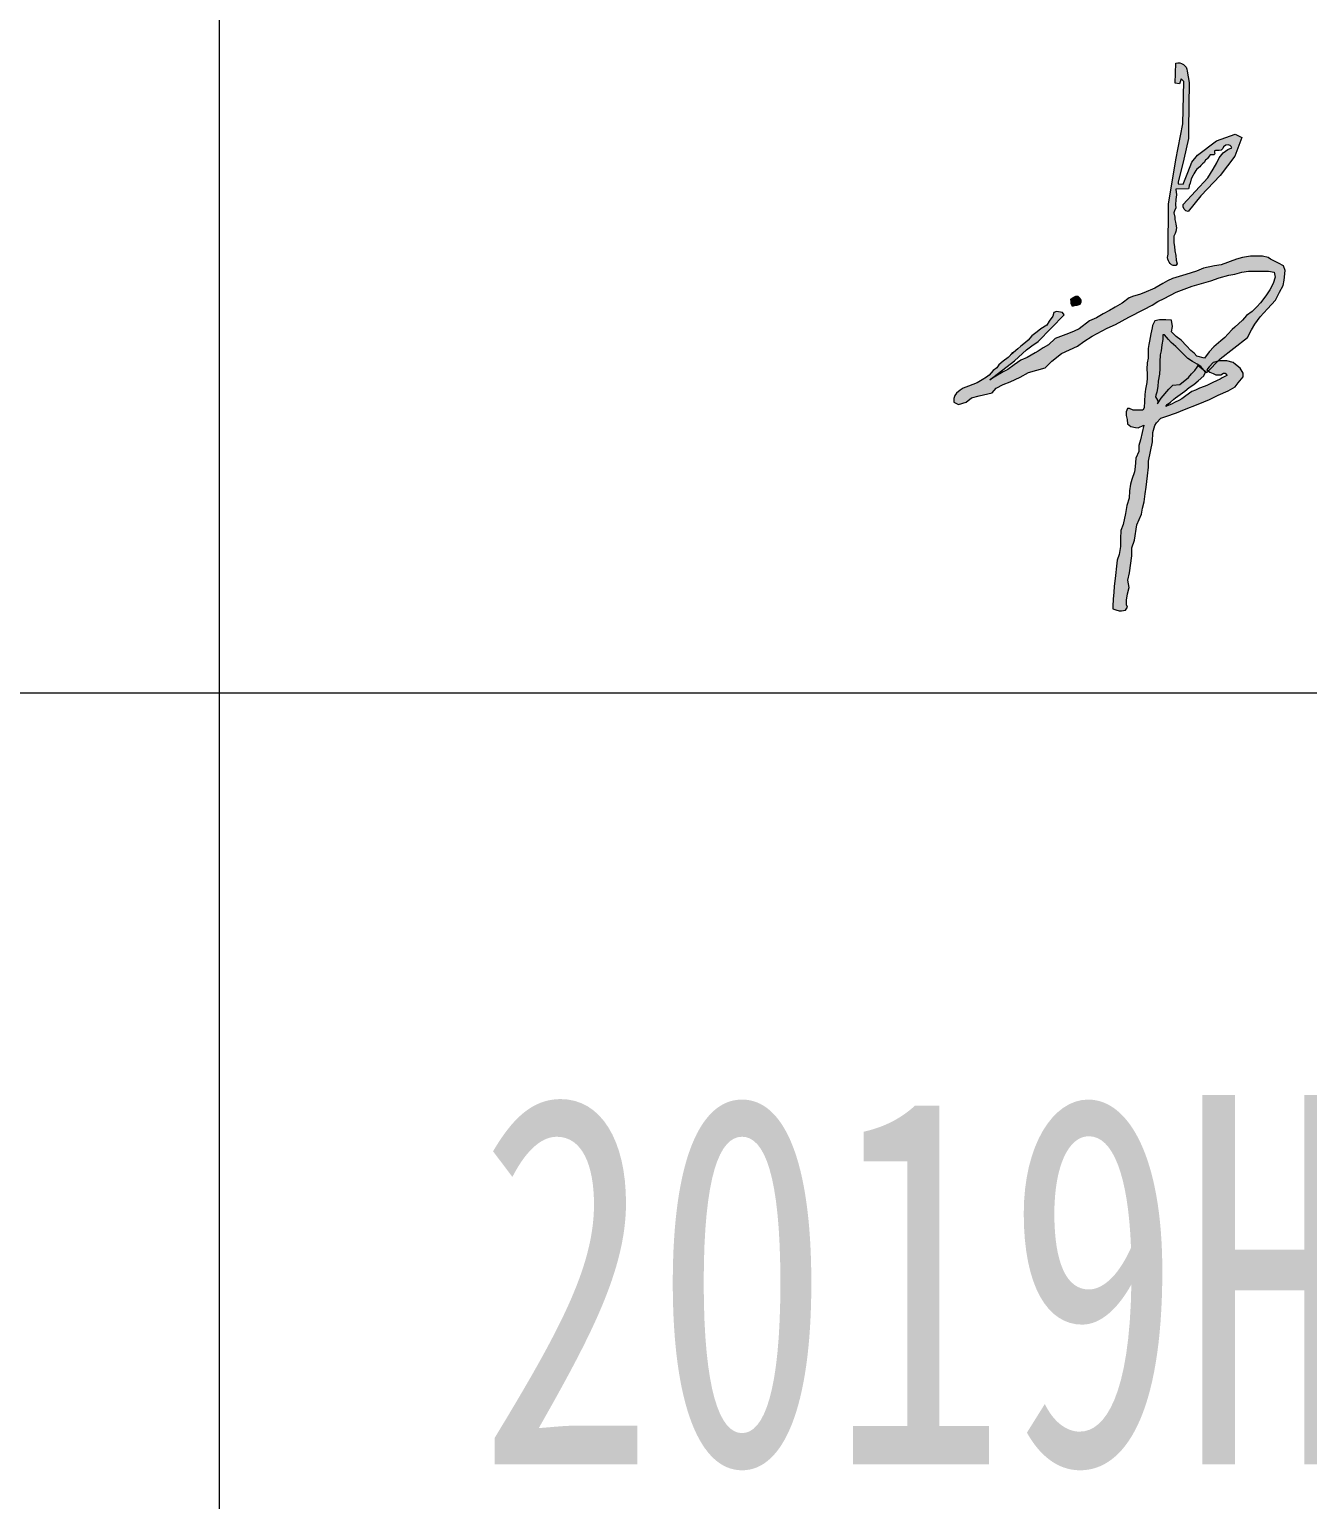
# Model space of a CAD drawing. Header units: inches. Extents: x -3272461 to -2504170, y 403793 to 1071042.
# Drawn here: x -2654898 to -2653237, y 500082 to 501993 of the extents above; entities that cross this region are included whole.
import ezdxf

# ---------------------------------------------------------------- set-up
doc = ezdxf.new("R2010")
doc.units = ezdxf.units.IN
doc.header["$LTSCALE"] = 1000
doc.header["$MEASUREMENT"] = 0
doc.linetypes.add('LENGSHUI', pattern=[22, 20, -1, 0, -1])
for name, color, linetype, lineweight in [('00签名', 7, 'LENGSHUI', 18), ('PUB_TITLE', 153, 'Continuous', 18), ('图签文字', 4, 'Continuous', 18)]:
    doc.layers.add(name, color=color, linetype=linetype, lineweight=lineweight)
doc.styles.add('建筑图签-黑', font='', dxfattribs={"width": 0.7})
doc.styles.get('建筑图签-黑').set_extended_font_data('黑体')

msp = doc.modelspace()

# ---------------------------------------------------------------- hatches: boundary and pattern name
at = {"layer": '00签名', "linetype": 'Continuous'}
h = msp.add_hatch(color=256, dxfattribs=at)
edge = h.paths.add_edge_path(flags=0)
edge.add_arc((-2653405.954648925, 501697.3163403799), 12.60396578822775, 162.8312041804637, 244.10055382675222, ccw=False)
edge.add_line((-2653417.996972767, 501701.0368766395), (-2653417.996972768, 501726.4921574834))
edge.add_line((-2653417.996972768, 501726.4921574834), (-2653417.603291277, 501743.3314596199))
edge.add_line((-2653417.603291277, 501743.3314596199), (-2653417.603291277, 501766.0463125774))
edge.add_line((-2653417.603291277, 501766.0463125774), (-2653407.808401503, 501823.6136561108))
edge.add_line((-2653407.808401503, 501823.6136561108), (-2653398.609927399, 501870.1081207574))
edge.add_line((-2653398.609927399, 501870.1081207574), (-2653397.718839952, 501925.4714953055))
edge.add_line((-2653397.718839952, 501925.4714953055), (-2653400.880078748, 501928.6310954523))
edge.add_line((-2653400.880078748, 501928.6310954523), (-2653403.251597184, 501922.3129150433))
edge.add_line((-2653403.251597184, 501922.3129150433), (-2653408.781997044, 501923.1023051377))
edge.add_line((-2653408.781997044, 501923.1023051377), (-2653407.992276689, 501949.1664566367))
edge.add_arc((-2653404.626489337, 501937.9743336466), 11.68726407364589, 4.534228502117912, 106.73751599398051, ccw=False)
edge.add_line((-2653392.975803076, 501938.8982661025), (-2653390.606642012, 501923.8927151166))
edge.add_line((-2653390.606642012, 501923.8927151166), (-2653391.396362367, 501863.8674515206))
edge.add_line((-2653391.396362367, 501863.8674515206), (-2653391.396362367, 501851.2300708189))
edge.add_line((-2653391.396362367, 501851.2300708189), (-2653397.718839952, 501824.3775491097))
edge.add_line((-2653397.718839952, 501824.3775491097), (-2653404.831037894, 501794.3644073698))
edge.add_line((-2653404.831037894, 501794.3644073698), (-2653404.977195095, 501792.4755824917))
edge.add_line((-2653404.977195095, 501792.4755824917), (-2653398.249249147, 501791.9075071911))
edge.add_line((-2653398.249249147, 501791.9075071911), (-2653392.379387406, 501806.9946488847))
edge.add_line((-2653392.379387406, 501806.9946488847), (-2653387.292173896, 501820.4469167773))
edge.add_line((-2653387.292173896, 501820.4469167773), (-2653379.927736914, 501829.7431580086))
edge.add_line((-2653379.927736914, 501829.7431580086), (-2653355.121088276, 501848.3356404716))
edge.add_line((-2653355.121088276, 501848.3356404716), (-2653330.703406378, 501856.8577898656))
edge.add_line((-2653330.703406378, 501856.8577898656), (-2653322.174426546, 501852.5967151686))
edge.add_line((-2653322.174426546, 501852.5967151686), (-2653331.090015748, 501828.1939544504))
edge.add_line((-2653331.090015748, 501828.1939544504), (-2653350.469988992, 501803.016082012))
edge.add_line((-2653350.469988992, 501803.016082012), (-2653375.276637631, 501776.6765618757))
edge.add_line((-2653375.276637631, 501776.6765618757), (-2653391.943273178, 501756.1473199943))
edge.add_arc((-2653390.247968687, 501764.3319956971), 8.358407364899445, 172.357724522404, 258.2977202082618, ccw=False)
edge.add_line((-2653398.532134049, 501765.443561226), (-2653366.361048431, 501800.3052307563))
edge.add_line((-2653366.361048431, 501800.3052307563), (-2653359.385578191, 501811.5382314062))
edge.add_line((-2653359.385578191, 501811.5382314062), (-2653354.734478908, 501819.6728249402))
edge.add_line((-2653354.734478908, 501819.6728249402), (-2653351.63217447, 501826.2571950321))
edge.add_line((-2653351.63217447, 501826.2571950321), (-2653346.594465818, 501832.455029148))
edge.add_line((-2653346.594465818, 501832.455029148), (-2653340.392214314, 501837.102639822))
edge.add_line((-2653340.392214314, 501837.102639822), (-2653335.243709076, 501839.1199700635))
edge.add_line((-2653335.243709076, 501839.1199700635), (-2653335.882557482, 501840.83847434))
edge.add_line((-2653335.882557482, 501840.83847434), (-2653337.212116527, 501842.1684028713))
edge.add_line((-2653337.212116527, 501842.1684028713), (-2653339.873591991, 501842.9282163347))
edge.add_line((-2653339.873591991, 501842.9282163347), (-2653342.726014767, 501842.5477996611))
edge.add_line((-2653342.726014767, 501842.5477996611), (-2653346.14656472, 501840.458057666))
edge.add_line((-2653346.14656472, 501840.458057666), (-2653346.907996585, 501838.3683156714))
edge.add_line((-2653346.907996585, 501838.3683156714), (-2653348.808040187, 501835.8991768867))
edge.add_line((-2653348.808040187, 501835.8991768867), (-2653351.660462958, 501835.7094784919))
edge.add_line((-2653351.660462958, 501835.7094784919), (-2653356.221982023, 501835.7094784919))
edge.add_line((-2653356.221982023, 501835.7094784919), (-2653357.55154107, 501835.139363424))
edge.add_line((-2653357.55154107, 501835.139363424), (-2653357.55154107, 501833.2393198233))
edge.add_line((-2653357.55154107, 501833.2393198233), (-2653357.362951133, 501831.5299945023))
edge.add_line((-2653357.362951133, 501831.5299945023), (-2653358.312972935, 501829.819649297))
edge.add_line((-2653358.312972935, 501829.819649297), (-2653360.783501088, 501829.819649297))
edge.add_line((-2653360.783501088, 501829.819649297), (-2653363.065439307, 501830.0103675756))
edge.add_line((-2653363.065439307, 501830.0103675756), (-2653364.776892971, 501828.4907406492))
edge.add_line((-2653364.776892971, 501828.4907406492), (-2653366.867883882, 501825.0710701228))
edge.add_line((-2653366.867883882, 501825.0710701228), (-2653367.817905682, 501824.3112566592))
edge.add_line((-2653367.817905682, 501824.3112566592), (-2653369.338412037, 501822.9813281283))
edge.add_line((-2653369.338412037, 501822.9813281283), (-2653371.238455638, 501819.9420742747))
edge.add_line((-2653371.238455638, 501819.9420742747), (-2653373.329446547, 501818.2317290698))
edge.add_line((-2653373.329446547, 501818.2317290698), (-2653375.231847521, 501816.1419870748))
edge.add_line((-2653375.231847521, 501816.1419870748), (-2653376.752353877, 501814.4326617534))
edge.add_line((-2653376.752353877, 501814.4326617534), (-2653380.552441077, 501811.5831062955))
edge.add_line((-2653380.552441077, 501811.5831062955), (-2653382.075304806, 501809.6830626949))
edge.add_line((-2653382.075304806, 501809.6830626949), (-2653384.54583296, 501805.1241819162))
edge.add_line((-2653384.54583296, 501805.1241819162), (-2653385.49585476, 501803.6045549895))
edge.add_line((-2653385.49585476, 501803.6045549895), (-2653387.777792979, 501798.8549559311))
edge.add_line((-2653387.777792979, 501798.8549559311), (-2653389.486889269, 501793.155845015))
edge.add_line((-2653389.486889269, 501793.155845015), (-2653390.439268444, 501790.3062895572))
edge.add_line((-2653390.439268444, 501790.3062895572), (-2653390.818805689, 501787.2670357044))
edge.add_line((-2653390.818805689, 501787.2670357044), (-2653391.57788018, 501785.9371071726))
edge.add_line((-2653391.57788018, 501785.9371071726), (-2653408.117217519, 501785.5577103824))
edge.add_line((-2653408.117217519, 501785.5577103824), (-2653407.157766225, 501778.1768110092))
edge.add_line((-2653407.157766225, 501778.1768110092), (-2653407.69524754, 501771.9891757321))
edge.add_line((-2653407.69524754, 501771.9891757321), (-2653408.235086231, 501764.993792451))
edge.add_line((-2653408.235086231, 501764.993792451), (-2653407.963988199, 501761.2273614179))
edge.add_line((-2653407.963988199, 501761.2273614179), (-2653409.849887553, 501757.1916810501))
edge.add_line((-2653409.849887553, 501757.1916810501), (-2653410.656109529, 501754.5012274715))
edge.add_line((-2653410.656109529, 501754.5012274715), (-2653409.310048864, 501749.1203203144))
edge.add_line((-2653409.310048864, 501749.1203203144), (-2653409.041308206, 501745.8923879507))
edge.add_line((-2653409.041308206, 501745.8923879507), (-2653408.50382689, 501742.6634357027))
edge.add_line((-2653408.50382689, 501742.6634357027), (-2653407.963988199, 501739.9729821241))
edge.add_line((-2653407.963988199, 501739.9729821241), (-2653407.157766225, 501735.1305736367))
edge.add_line((-2653407.157766225, 501735.1305736367), (-2653407.963988199, 501730.5574144831))
edge.add_line((-2653407.963988199, 501730.5574144831), (-2653408.772567548, 501727.8669609045))
edge.add_line((-2653408.772567548, 501727.8669609045), (-2653410.656109529, 501724.3687593216))
edge.add_line((-2653410.656109529, 501724.3687593216), (-2653410.656109529, 501719.7956001685))
edge.add_line((-2653410.656109529, 501719.7956001685), (-2653410.656109529, 501715.7599198004))
edge.add_line((-2653410.656109529, 501715.7599198004), (-2653409.849887553, 501710.9175113128))
edge.add_line((-2653409.849887553, 501710.9175113128), (-2653409.310048864, 501704.9981054863))
edge.add_line((-2653409.310048864, 501704.9981054863), (-2653407.69524754, 501699.0797195441))
edge.add_line((-2653407.69524754, 501699.0797195441), (-2653407.426506883, 501693.1603137176))
edge.add_line((-2653407.426506883, 501693.1603137176), (-2653406.080446219, 501688.31790523))
edge.add_line((-2653406.080446219, 501688.31790523), (-2653407.69524754, 501686.1659503205))
edge.add_line((-2653407.69524754, 501686.1659503205), (-2653411.459974127, 501685.9782916938))
for points in [[(-2653552.904783115, 501622.1937362513), (-2653555.302232671, 501625.1911748668), (-2653563.100426504, 501626.3895383829), (-2653566.697779521, 501625.1911748668), (-2653567.897682989, 501620.3956810359), (-2653572.697296846, 501613.8031518728), (-2653575.695876818, 501608.4079663418), (-2653583.491713278, 501603.6134923949), (-2653588.288969762, 501600.0173819633), (-2653594.88726013, 501594.6232163162), (-2653599.684516612, 501589.2280307853), (-2653603.284227006, 501586.2316120536), (-2653609.281386955, 501581.4371381067), (-2653613.479870395, 501577.8400077916), (-2653621.876837271, 501570.6477869284), (-2653619.703338264, 501573.2087152592), (-2653625.764147317, 501566.4785017775), (-2653632.499165388, 501561.7666384214), (-2653637.888122793, 501557.0547750655), (-2653640.582601497, 501553.0160350461), (-2653645.297349885, 501549.6504183635), (-2653650.686307291, 501543.593328218), (-2653654.052637639, 501540.9008348717), (-2653659.441595046, 501537.5352181891), (-2653666.176613117, 501533.4964781697), (-2653677.626379574, 501529.4577381504), (-2653684.361397646, 501526.7652448045), (-2653688.404294387, 501524.0727514577), (-2653693.119042775, 501520.0350313223), (-2653695.139312459, 501517.3425379759), (-2653696.485373124, 501513.3037979571), (-2653696.485373124, 501508.5919346011), (-2653690.424564071, 501505.226317918), (-2653680.320858279, 501508.5919346011), (-2653673.585840207, 501513.9769212934), (-2653663.482134415, 501516.6694146396), (-2653646.64341055, 501520.7081546591), (-2653641.256810516, 501526.7652448045), (-2653632.499165388, 501531.4771081596), (-2653623.069668613, 501534.8427248428), (-2653610.273841491, 501540.9008348717), (-2653599.495926677, 501546.9579250172), (-2653577.944811801, 501553.0160350461), (-2653569.187166671, 501561.7666384214), (-2653556.391339548, 501571.8624685859), (-2653535.512076315, 501581.2861952978), (-2653527.428640206, 501587.3443053268), (-2653516.653082768, 501594.0745188086), (-2653497.119880199, 501604.8444921935), (-2653486.34432276, 501609.5563555495), (-2653468.831389876, 501618.9790623772), (-2653449.29818731, 501629.0759124255), (-2653438.522629869, 501634.4598792346), (-2653431.11340278, 501639.1717425907), (-2653423.029966668, 501643.21048261), (-2653407.539660844, 501651.2879626481), (-2653386.660397611, 501659.3644228033), (-2653362.412446657, 501666.0956561686), (-2653351.636889218, 501670.1343961883), (-2653338.83870472, 501673.5000128709), (-2653331.429477629, 501674.8462595443), (-2653321.999980856, 501677.5387528907), (-2653313.244693102, 501678.8849995637), (-2653302.469135663, 501678.8849995637), (-2653287.650681481, 501678.8849995637), (-2653280.241454392, 501677.5387528907), (-2653278.895393726, 501670.8075195246), (-2653281.589872431, 501662.7300394863), (-2653285.630411798, 501654.6535793313), (-2653291.019369205, 501646.5760992927), (-2653297.754387274, 501637.8254959169), (-2653302.469135663, 501632.4415291085), (-2653308.529944714, 501626.3834190795), (-2653315.939171805, 501620.9984323872), (-2653321.32812921, 501614.9403223579), (-2653331.429477629, 501606.1907388669), (-2653334.798165353, 501602.8251221837), (-2653340.18712276, 501596.7670121549), (-2653344.227662127, 501592.7282721355), (-2653349.616619533, 501588.017428663), (-2653358.371907288, 501580.6130719612), (-2653364.43271634, 501573.8818385959), (-2653370.495882765, 501565.8053784407), (-2653380.587801689, 501568.4060822409), (-2653383.909341926, 501572.0572663998), (-2653388.22805145, 501575.7084505584), (-2653393.873962643, 501581.682930113), (-2653401.181822645, 501588.9852984307), (-2653407.49251336, 501593.9643713537), (-2653413.470814316, 501599.9388509074), (-2653412.141255268, 501606.9087370926), (-2653413.470814316, 501615.207531925), (-2653420.778674314, 501615.538994174), (-2653429.081346226, 501615.538994174), (-2653435.392036941, 501614.2111054101), (-2653438.381187417, 501608.2366258563), (-2653438.713577179, 501604.9169039467), (-2653440.37316861, 501597.2830733796), (-2653442.035117417, 501587.9888719158), (-2653443.029929327, 501583.3422811255), (-2653443.69470885, 501578.0317459539), (-2653443.69470885, 501572.0572663998), (-2653443.69470885, 501565.7503047132), (-2653445.024267896, 501559.4433430265), (-2653445.689047418, 501551.4770303266), (-2653445.356657656, 501545.8350329054), (-2653445.356657656, 501539.8605533518), (-2653445.689047418, 501533.8850539137), (-2653447.348638851, 501525.2558167162), (-2653448.345808133, 501518.2849106476), (-2653449.060092514, 501501.233472672), (-2653450.851696901, 501498.2533720816), (-2653455.026606599, 501498.2533720816), (-2653463.376425994, 501498.2533720816), (-2653468.147751361, 501500.0412284588), (-2653470.535771417, 501500.0412284588), (-2653472.32501843, 501495.8688836562), (-2653472.32501843, 501491.0999068048), (-2653471.13218709, 501485.7353177893), (-2653470.535771417, 501480.3707287739), (-2653466.358504348, 501476.7939961356), (-2653460.394347636, 501475.6017519229), (-2653456.815853613, 501475.0051198742), (-2653449.658865561, 501478.5818525125), (-2653453.666401689, 501459.5569393), (-2653456.01670376, 501452.0363158398), (-2653456.01670376, 501444.5146724958), (-2653459.781430345, 501435.5825297966), (-2653460.722022651, 501424.3005747224), (-2653461.662614955, 501417.7192642817), (-2653464.955866701, 501407.8478085625), (-2653466.837051309, 501401.7366645734), (-2653468.249118451, 501393.2757082098), (-2653468.539075476, 501383.7836492807), (-2653471.504652212, 501374.298729538), (-2653473.284469728, 501363.6276848858), (-2653476.250046462, 501349.3992853886), (-2653479.215623198, 501341.6930430688), (-2653479.809681495, 501331.0219984165), (-2653479.809681495, 501320.9435062772), (-2653481.589499012, 501310.2724616249), (-2653483.963374825, 501303.1587718182), (-2653485.149134044, 501295.4515096145), (-2653486.334893264, 501283.0017875397), (-2653488.11471078, 501268.7744079264), (-2653488.708769077, 501261.6596982354), (-2653489.30047, 501252.1747784934), (-2653489.894528296, 501243.2824112638), (-2653489.894528296, 501239.7250564185), (-2653485.740834968, 501238.5399513927), (-2653481.589499012, 501237.353826483), (-2653478.623922276, 501237.353826483), (-2653473.284469728, 501237.9463789957), (-2653470.910593916, 501242.0962863541), (-2653472.09871051, 501245.0610886866), (-2653472.09871051, 501250.9886535835), (-2653470.910593916, 501259.2884683), (-2653468.539075476, 501267.5882830163), (-2653470.318892992, 501277.0742226433), (-2653467.945017179, 501286.5591423854), (-2653464.979440444, 501308.4937842024), (-2653464.979440444, 501319.1648288544), (-2653461.419805412, 501329.2433209941), (-2653458.454228677, 501348.8067328754), (-2653452.520717831, 501363.0341124891), (-2653451.334958611, 501370.7413746929), (-2653448.9610828, 501379.0411894096), (-2653447.775323579, 501389.1196815484), (-2653446.589564359, 501398.0120487784), (-2653444.809746845, 501412.8330007886), (-2653443.623987626, 501424.0965979538), (-2653443.623987626, 501431.802840273), (-2653438.284535076, 501456.702284423), (-2653437.690476781, 501469.1520064978), (-2653435.318958339, 501478.0443737268), (-2653432.945082529, 501481.6007086887), (-2653427.605629979, 501487.5292934699), (-2653421.080418212, 501489.9005234055), (-2653406.844235456, 501494.6440031605), (-2653396.759388655, 501498.792890635), (-2653378.961213495, 501505.9076003251), (-2653364.130972443, 501511.8351652225), (-2653352.860366425, 501517.7637500032), (-2653339.80994289, 501523.0997822718), (-2653330.910855307, 501528.4347946556), (-2653326.759519352, 501533.7708269237), (-2653320.234307586, 501541.4770692435), (-2653320.234307586, 501546.2195291147), (-2653324.38564354, 501552.7406664081), (-2653330.316797011, 501557.4841461636), (-2653333.284731122, 501559.8553760991), (-2653341.589760403, 501562.2266060347), (-2653346.335154654, 501562.2266060347), (-2653351.080548907, 501562.2266060347), (-2653359.385578191, 501559.8553760991), (-2653364.725030741, 501554.5193438311), (-2653366.504848257, 501552.1481138955), (-2653367.690607475, 501550.3694364726), (-2653363.539271521, 501547.4056540244), (-2653359.385578191, 501545.6269766015), (-2653355.825943159, 501543.8482991791), (-2653349.300731393, 501543.8482991791), (-2653345.741096359, 501546.2195291147), (-2653343.961278843, 501546.2195291147), (-2653342.181461327, 501545.0344240888), (-2653341.589760403, 501543.2557466659), (-2653347.520913875, 501540.2919642177), (-2653350.486490611, 501538.5132867948), (-2653354.046125643, 501536.7346093724), (-2653360.571337412, 501533.7708269237), (-2653367.690607475, 501530.2134720785), (-2653371.250242507, 501529.0273471684), (-2653377.18139598, 501526.6561172328), (-2653382.520848528, 501524.2848872971), (-2653387.266242778, 501522.5062098744), (-2653394.979571139, 501516.5786449775), (-2653400.31902369, 501513.0212901321), (-2653403.876301346, 501510.6500601966), (-2653408.624052973, 501508.278830261), (-2653413.369447224, 501505.9076003251), (-2653416.929082258, 501504.7214754159), (-2653421.080418212, 501502.942797993), (-2653419.229879471, 501505.5302433037), (-2653414.915884696, 501508.6102925097), (-2653410.601889922, 501512.3053316745), (-2653408.136076514, 501514.1523413143), (-2653396.01917316, 501522.6918287344), (-2653390.764586082, 501527.4169505804), (-2653384.460967488, 501531.6168322465), (-2653378.68304334, 501536.3419540923), (-2653371.325678483, 501542.6417765924), (-2653369.225258076, 501547.3668984384), (-2653375.52887667, 501554.7172012966), (-2653380.257769303, 501557.8676224888), (-2653386.038050825, 501561.5422639762), (-2653392.341669416, 501565.2179253467), (-2653398.119593565, 501570.9925076673), (-2653402.848486199, 501575.7176295138), (-2653408.103073276, 501580.9679915388), (-2653413.880997424, 501586.2183535637), (-2653417.558501167, 501589.8929950512), (-2653422.813088243, 501596.193837435), (-2653424.91350865, 501596.193837435), (-2653424.91350865, 501589.8929950512), (-2653425.964897541, 501583.0679323719), (-2653427.013929056, 501575.193409218), (-2653428.065317948, 501569.9430471927), (-2653428.591012394, 501561.0180436806), (-2653428.591012394, 501552.0920202844), (-2653429.116706839, 501544.7417174257), (-2653430.691432799, 501535.8167139128), (-2653431.217127244, 501528.9916512337), (-2653432.794210578, 501521.6413483759), (-2653433.845599471, 501517.441466709), (-2653434.36893654, 501515.3415258758), (-2653431.742821689, 501511.1416442092), (-2653431.217127244, 501508.5164631965), (-2653431.742821689, 501506.4165223629), (-2653427.013929056, 501513.7658053378), (-2653417.032806721, 501525.3170097467), (-2653411.780577017, 501530.5663518878), (-2653402.848486199, 501531.6168322465), (-2653391.290280527, 501540.5418357594), (-2653387.612776786, 501545.2669576049), (-2653383.409578598, 501549.4668392717), (-2653380.257769303, 501554.1919611176), (-2653378.68304334, 501556.2929218348), (-2653367.64817474, 501546.8426781429), (-2653350.31204492, 501564.6926851676), (-2653314.696835605, 501592.6640194533), (-2653309.487038637, 501602.3294586364), (-2653305.024529289, 501609.7654317374), (-2653298.327229206, 501619.43087092), (-2653288.654922888, 501629.8408253083), (-2653278.237686326, 501640.9942750182), (-2653273.030246734, 501651.4042294068), (-2653268.565380009, 501660.3261732675), (-2653267.077876894, 501667.0186510468), (-2653265.590373778, 501679.6580715168), (-2653267.82280714, 501685.6070539746), (-2653274.51774985, 501689.3245305835), (-2653284.934986411, 501694.5289978358), (-2653287.909992644, 501696.7605036845), (-2653295.352222972, 501698.2474943277), (-2653310.976899127, 501698.2474943277), (-2653321.391778314, 501696.7605036845), (-2653328.834008643, 501694.5289978358), (-2653348.921194146, 501687.0940446183), (-2653357.850927592, 501685.6070539746), (-2653371.985743257, 501682.6330726873), (-2653380.915476702, 501678.9145761948), (-2653395.05264974, 501674.4536042647), (-2653412.164829011, 501669.2491370125), (-2653418.859771721, 501666.2751557251), (-2653424.812141559, 501662.5566592328), (-2653435.229378121, 501656.608696659), (-2653449.366551161, 501650.6607340848), (-2653455.318920998, 501648.4292282356), (-2653462.758793955, 501646.1987422703), (-2653468.711163792, 501643.9682563055), (-2653477.638539863, 501637.2767984097), (-2653486.56827331, 501632.0713112731), (-2653494.008146263, 501627.6103393429), (-2653502.192949463, 501623.1493674128), (-2653511.120325536, 501617.9438802763), (-2653520.05005898, 501614.2264036679), (-2653533.442301775, 501603.8164492796), (-2653540.137244483, 501600.8424679923), (-2653547.579474811, 501597.8684867054), (-2653564.691654082, 501591.17702881), (-2653573.619030154, 501582.9975603866), (-2653580.316330239, 501579.2800837781), (-2653587.01127295, 501574.8180919637), (-2653590.7335668, 501572.5876059988), (-2653601.148445986, 501566.6396434242), (-2653609.333249188, 501562.9221668157), (-2653618.260625257, 501556.9731843584), (-2653626.445428457, 501551.0252217837), (-2653632.397798297, 501548.0512404969), (-2653642.070104614, 501542.1022580396), (-2653649.509977568, 501537.6412861089), (-2653617.518052387, 501562.1786714941), (-2653601.893376233, 501576.3061024912), (-2653595.196076149, 501581.5105697429), (-2653587.01127295, 501587.4585323176)], [(-2653543.939689059, 501636.1957215355), (-2653543.939689059, 501639.2594526008), (-2653544.175426478, 501642.3231836663), (-2653541.34422007, 501644.4435221761), (-2653537.808158781, 501646.0936942348), (-2653535.215047167, 501646.0936942348), (-2653532.148103341, 501643.2655563371), (-2653531.205153664, 501641.1441979436), (-2653531.205153664, 501638.316060046), (-2653532.619578182, 501635.2533488648), (-2653536.393734263, 501634.3099563092), (-2653538.986845879, 501634.3099563092), (-2653542.289527122, 501632.660804135)]]:
    msp.add_hatch(color=256, dxfattribs=at).paths.add_polyline_path(points, flags=0)

# ---------------------------------------------------------------- linework, layer by layer
msp.add_lwpolyline([(-2653411.459974127, 501685.9782916938, -0.3702552711051125), (-2653417.996972768, 501701.0368766393), (-2653417.996972768, 501726.4921574834), (-2653417.603291277, 501743.3314596199), (-2653417.603291277, 501766.0463125774), (-2653407.808401503, 501823.6136561108), (-2653398.609927399, 501870.1081207574), (-2653397.718839952, 501925.4714953055), (-2653400.880078748, 501928.6310954523), (-2653403.251597184, 501922.3129150433), (-2653408.781997044, 501923.1023051377), (-2653407.992276689, 501949.1664566367, -0.4780648024149287), (-2653392.975803076, 501938.8982661025), (-2653390.606642012, 501923.8927151166), (-2653391.396362367, 501863.8674515206), (-2653391.396362367, 501851.2300708189), (-2653397.718839952, 501824.3775491097), (-2653404.831037894, 501794.3644073698), (-2653404.977195095, 501792.4755824917), (-2653398.249249147, 501791.9075071911), (-2653392.379387406, 501806.9946488847), (-2653387.292173896, 501820.4469167773), (-2653379.927736914, 501829.7431580086), (-2653355.121088276, 501848.3356404716), (-2653330.703406378, 501856.8577898656), (-2653322.174426546, 501852.5967151686), (-2653331.090015748, 501828.1939544504), (-2653350.469988992, 501803.016082012), (-2653375.276637631, 501776.6765618757), (-2653391.943273178, 501756.1473199943, -0.3936080634798721), (-2653398.53213405, 501765.4435612256), (-2653366.361048431, 501800.3052307563), (-2653359.385578191, 501811.5382314062), (-2653354.734478908, 501819.6728249402), (-2653351.63217447, 501826.2571950321), (-2653346.594465818, 501832.455029148), (-2653340.392214314, 501837.102639822), (-2653335.243709076, 501839.1199700635), (-2653335.882557482, 501840.83847434), (-2653337.212116527, 501842.1684028713), (-2653339.873591991, 501842.9282163347), (-2653342.726014767, 501842.5477996611), (-2653346.14656472, 501840.458057666), (-2653346.907996585, 501838.3683156714), (-2653348.808040187, 501835.8991768867), (-2653351.660462958, 501835.7094784919), (-2653356.221982023, 501835.7094784919), (-2653357.55154107, 501835.139363424), (-2653357.55154107, 501833.2393198233), (-2653357.362951133, 501831.5299945023), (-2653358.312972935, 501829.819649297), (-2653360.783501088, 501829.819649297), (-2653363.065439307, 501830.0103675756), (-2653364.776892971, 501828.4907406492), (-2653366.867883882, 501825.0710701228), (-2653367.817905682, 501824.3112566592), (-2653369.338412037, 501822.9813281283), (-2653371.238455638, 501819.9420742747), (-2653373.329446547, 501818.2317290698), (-2653375.231847521, 501816.1419870748), (-2653376.752353877, 501814.4326617534), (-2653380.552441077, 501811.5831062955), (-2653382.075304806, 501809.6830626949), (-2653384.54583296, 501805.1241819162), (-2653385.49585476, 501803.6045549895), (-2653387.777792979, 501798.8549559311), (-2653389.486889269, 501793.155845015), (-2653390.439268444, 501790.3062895572), (-2653390.818805689, 501787.2670357044), (-2653391.57788018, 501785.9371071726), (-2653408.117217519, 501785.5577103824), (-2653407.157766225, 501778.1768110092), (-2653407.69524754, 501771.9891757321), (-2653408.235086231, 501764.993792451), (-2653407.963988199, 501761.2273614179), (-2653409.849887553, 501757.1916810501), (-2653410.656109529, 501754.5012274715), (-2653409.310048864, 501749.1203203144), (-2653409.041308206, 501745.8923879507), (-2653408.50382689, 501742.6634357027), (-2653407.963988199, 501739.9729821241), (-2653407.157766225, 501735.1305736367), (-2653407.963988199, 501730.5574144831), (-2653408.772567548, 501727.8669609045), (-2653410.656109529, 501724.3687593216), (-2653410.656109529, 501719.7956001685), (-2653410.656109529, 501715.7599198004), (-2653409.849887553, 501710.9175113128), (-2653409.310048864, 501704.9981054863), (-2653407.69524754, 501699.0797195441), (-2653407.426506883, 501693.1603137176), (-2653406.080446219, 501688.31790523), (-2653407.69524754, 501686.1659503205)], format="xyb", close=True, dxfattribs=at)
for points in [[(-2653552.904783115, 501622.1937362513), (-2653555.302232671, 501625.1911748668), (-2653563.100426504, 501626.3895383829), (-2653566.697779521, 501625.1911748668), (-2653567.897682989, 501620.3956810359), (-2653572.697296846, 501613.8031518728), (-2653575.695876818, 501608.4079663418), (-2653583.491713278, 501603.6134923949), (-2653588.288969762, 501600.0173819633), (-2653594.88726013, 501594.6232163162), (-2653599.684516612, 501589.2280307853), (-2653603.284227006, 501586.2316120536), (-2653609.281386955, 501581.4371381067), (-2653613.479870395, 501577.8400077916), (-2653621.876837271, 501570.6477869284), (-2653619.703338264, 501573.2087152592), (-2653625.764147317, 501566.4785017775), (-2653632.499165388, 501561.7666384214), (-2653637.888122793, 501557.0547750655), (-2653640.582601497, 501553.0160350461), (-2653645.297349885, 501549.6504183635), (-2653650.686307291, 501543.593328218), (-2653654.052637639, 501540.9008348717), (-2653659.441595046, 501537.5352181891), (-2653666.176613117, 501533.4964781697), (-2653677.626379574, 501529.4577381504), (-2653684.361397646, 501526.7652448045), (-2653688.404294387, 501524.0727514577), (-2653693.119042775, 501520.0350313223), (-2653695.139312459, 501517.3425379759), (-2653696.485373124, 501513.3037979571), (-2653696.485373124, 501508.5919346011), (-2653690.424564071, 501505.226317918), (-2653680.320858279, 501508.5919346011), (-2653673.585840207, 501513.9769212934), (-2653663.482134415, 501516.6694146396), (-2653646.64341055, 501520.7081546591), (-2653641.256810516, 501526.7652448045), (-2653632.499165388, 501531.4771081596), (-2653623.069668613, 501534.8427248428), (-2653610.273841491, 501540.9008348717), (-2653599.495926677, 501546.9579250172), (-2653577.944811801, 501553.0160350461), (-2653569.187166671, 501561.7666384214), (-2653556.391339548, 501571.8624685859), (-2653535.512076315, 501581.2861952978), (-2653527.428640206, 501587.3443053268), (-2653516.653082768, 501594.0745188086), (-2653497.119880199, 501604.8444921935), (-2653486.34432276, 501609.5563555495), (-2653468.831389876, 501618.9790623772), (-2653449.29818731, 501629.0759124255), (-2653438.522629869, 501634.4598792346), (-2653431.11340278, 501639.1717425907), (-2653423.029966668, 501643.21048261), (-2653407.539660844, 501651.2879626481), (-2653386.660397611, 501659.3644228033), (-2653362.412446657, 501666.0956561686), (-2653351.636889218, 501670.1343961883), (-2653338.83870472, 501673.5000128709), (-2653331.429477629, 501674.8462595443), (-2653321.999980856, 501677.5387528907), (-2653313.244693102, 501678.8849995637), (-2653302.469135663, 501678.8849995637), (-2653287.650681481, 501678.8849995637), (-2653280.241454392, 501677.5387528907), (-2653278.895393726, 501670.8075195246), (-2653281.589872431, 501662.7300394863), (-2653285.630411798, 501654.6535793313), (-2653291.019369205, 501646.5760992927), (-2653297.754387274, 501637.8254959169), (-2653302.469135663, 501632.4415291085), (-2653308.529944714, 501626.3834190795), (-2653315.939171805, 501620.9984323872), (-2653321.32812921, 501614.9403223579), (-2653331.429477629, 501606.1907388669), (-2653334.798165353, 501602.8251221837), (-2653340.18712276, 501596.7670121549), (-2653344.227662127, 501592.7282721355), (-2653349.616619533, 501588.017428663), (-2653358.371907288, 501580.6130719612), (-2653364.43271634, 501573.8818385959), (-2653370.495882765, 501565.8053784407), (-2653380.587801689, 501568.4060822409), (-2653383.909341926, 501572.0572663998), (-2653388.22805145, 501575.7084505584), (-2653393.873962643, 501581.682930113), (-2653401.181822645, 501588.9852984307), (-2653407.49251336, 501593.9643713537), (-2653413.470814316, 501599.9388509074), (-2653412.141255268, 501606.9087370926), (-2653413.470814316, 501615.207531925), (-2653420.778674314, 501615.538994174), (-2653429.081346226, 501615.538994174), (-2653435.392036941, 501614.2111054101), (-2653438.381187417, 501608.2366258563), (-2653438.713577179, 501604.9169039467), (-2653440.37316861, 501597.2830733796), (-2653442.035117417, 501587.9888719158), (-2653443.029929327, 501583.3422811255), (-2653443.69470885, 501578.0317459539), (-2653443.69470885, 501572.0572663998), (-2653443.69470885, 501565.7503047132), (-2653445.024267896, 501559.4433430265), (-2653445.689047418, 501551.4770303266), (-2653445.356657656, 501545.8350329054), (-2653445.356657656, 501539.8605533518), (-2653445.689047418, 501533.8850539137), (-2653447.348638851, 501525.2558167162), (-2653448.345808133, 501518.2849106476), (-2653449.060092514, 501501.233472672), (-2653450.851696901, 501498.2533720816), (-2653455.026606599, 501498.2533720816), (-2653463.376425994, 501498.2533720816), (-2653468.147751361, 501500.0412284588), (-2653470.535771417, 501500.0412284588), (-2653472.32501843, 501495.8688836562), (-2653472.32501843, 501491.0999068048), (-2653471.13218709, 501485.7353177893), (-2653470.535771417, 501480.3707287739), (-2653466.358504348, 501476.7939961356), (-2653460.394347636, 501475.6017519229), (-2653456.815853613, 501475.0051198742), (-2653449.658865561, 501478.5818525125), (-2653453.666401689, 501459.5569393), (-2653456.01670376, 501452.0363158398), (-2653456.01670376, 501444.5146724958), (-2653459.781430345, 501435.5825297966), (-2653460.722022651, 501424.3005747224), (-2653461.662614955, 501417.7192642817), (-2653464.955866701, 501407.8478085625), (-2653466.837051309, 501401.7366645734), (-2653468.249118451, 501393.2757082098), (-2653468.539075476, 501383.7836492807), (-2653471.504652212, 501374.298729538), (-2653473.284469728, 501363.6276848858), (-2653476.250046462, 501349.3992853886), (-2653479.215623198, 501341.6930430688), (-2653479.809681495, 501331.0219984165), (-2653479.809681495, 501320.9435062772), (-2653481.589499012, 501310.2724616249), (-2653483.963374825, 501303.1587718182), (-2653485.149134044, 501295.4515096145), (-2653486.334893264, 501283.0017875397), (-2653488.11471078, 501268.7744079264), (-2653488.708769077, 501261.6596982354), (-2653489.30047, 501252.1747784934), (-2653489.894528296, 501243.2824112638), (-2653489.894528296, 501239.7250564185), (-2653485.740834968, 501238.5399513927), (-2653481.589499012, 501237.353826483), (-2653478.623922276, 501237.353826483), (-2653473.284469728, 501237.9463789957), (-2653470.910593916, 501242.0962863541), (-2653472.09871051, 501245.0610886866), (-2653472.09871051, 501250.9886535835), (-2653470.910593916, 501259.2884683), (-2653468.539075476, 501267.5882830163), (-2653470.318892992, 501277.0742226433), (-2653467.945017179, 501286.5591423854), (-2653464.979440444, 501308.4937842024), (-2653464.979440444, 501319.1648288544), (-2653461.419805412, 501329.2433209941), (-2653458.454228677, 501348.8067328754), (-2653452.520717831, 501363.0341124891), (-2653451.334958611, 501370.7413746929), (-2653448.9610828, 501379.0411894096), (-2653447.775323579, 501389.1196815484), (-2653446.589564359, 501398.0120487784), (-2653444.809746845, 501412.8330007886), (-2653443.623987626, 501424.0965979538), (-2653443.623987626, 501431.802840273), (-2653438.284535076, 501456.702284423), (-2653437.690476781, 501469.1520064978), (-2653435.318958339, 501478.0443737268), (-2653432.945082529, 501481.6007086887), (-2653427.605629979, 501487.5292934699), (-2653421.080418212, 501489.9005234055), (-2653406.844235456, 501494.6440031605), (-2653396.759388655, 501498.792890635), (-2653378.961213495, 501505.9076003251), (-2653364.130972443, 501511.8351652225), (-2653352.860366425, 501517.7637500032), (-2653339.80994289, 501523.0997822718), (-2653330.910855307, 501528.4347946556), (-2653326.759519352, 501533.7708269237), (-2653320.234307586, 501541.4770692435), (-2653320.234307586, 501546.2195291147), (-2653324.38564354, 501552.7406664081), (-2653330.316797011, 501557.4841461636), (-2653333.284731122, 501559.8553760991), (-2653341.589760403, 501562.2266060347), (-2653346.335154654, 501562.2266060347), (-2653351.080548907, 501562.2266060347), (-2653359.385578191, 501559.8553760991), (-2653364.725030741, 501554.5193438311), (-2653366.504848257, 501552.1481138955), (-2653367.690607475, 501550.3694364726), (-2653363.539271521, 501547.4056540244), (-2653359.385578191, 501545.6269766015), (-2653355.825943159, 501543.8482991791), (-2653349.300731393, 501543.8482991791), (-2653345.741096359, 501546.2195291147), (-2653343.961278843, 501546.2195291147), (-2653342.181461327, 501545.0344240888), (-2653341.589760403, 501543.2557466659), (-2653347.520913875, 501540.2919642177), (-2653350.486490611, 501538.5132867948), (-2653354.046125643, 501536.7346093724), (-2653360.571337412, 501533.7708269237), (-2653367.690607475, 501530.2134720785), (-2653371.250242507, 501529.0273471684), (-2653377.18139598, 501526.6561172328), (-2653382.520848528, 501524.2848872971), (-2653387.266242778, 501522.5062098744), (-2653394.979571139, 501516.5786449775), (-2653400.31902369, 501513.0212901321), (-2653403.876301346, 501510.6500601966), (-2653408.624052973, 501508.278830261), (-2653413.369447224, 501505.9076003251), (-2653416.929082258, 501504.7214754159), (-2653421.080418212, 501502.942797993), (-2653419.229879471, 501505.5302433037), (-2653414.915884696, 501508.6102925097), (-2653410.601889922, 501512.3053316745), (-2653408.136076514, 501514.1523413143), (-2653396.01917316, 501522.6918287344), (-2653390.764586082, 501527.4169505804), (-2653384.460967488, 501531.6168322465), (-2653378.68304334, 501536.3419540923), (-2653371.325678483, 501542.6417765924), (-2653369.225258076, 501547.3668984384), (-2653375.52887667, 501554.7172012966), (-2653380.257769303, 501557.8676224888), (-2653386.038050825, 501561.5422639762), (-2653392.341669416, 501565.2179253467), (-2653398.119593565, 501570.9925076673), (-2653402.848486199, 501575.7176295138), (-2653408.103073276, 501580.9679915388), (-2653413.880997424, 501586.2183535637), (-2653417.558501167, 501589.8929950512), (-2653422.813088243, 501596.193837435), (-2653424.91350865, 501596.193837435), (-2653424.91350865, 501589.8929950512), (-2653425.964897541, 501583.0679323719), (-2653427.013929056, 501575.193409218), (-2653428.065317948, 501569.9430471927), (-2653428.591012394, 501561.0180436806), (-2653428.591012394, 501552.0920202844), (-2653429.116706839, 501544.7417174257), (-2653430.691432799, 501535.8167139128), (-2653431.217127244, 501528.9916512337), (-2653432.794210578, 501521.6413483759), (-2653433.845599471, 501517.441466709), (-2653434.36893654, 501515.3415258758), (-2653431.742821689, 501511.1416442092), (-2653431.217127244, 501508.5164631965), (-2653431.742821689, 501506.4165223629), (-2653427.013929056, 501513.7658053378), (-2653417.032806721, 501525.3170097467), (-2653411.780577017, 501530.5663518878), (-2653402.848486199, 501531.6168322465), (-2653391.290280527, 501540.5418357594), (-2653387.612776786, 501545.2669576049), (-2653383.409578598, 501549.4668392717), (-2653380.257769303, 501554.1919611176), (-2653378.68304334, 501556.2929218348), (-2653367.64817474, 501546.8426781429), (-2653350.31204492, 501564.6926851676), (-2653314.696835605, 501592.6640194533), (-2653309.487038637, 501602.3294586364), (-2653305.024529289, 501609.7654317374), (-2653298.327229206, 501619.43087092), (-2653288.654922888, 501629.8408253083), (-2653278.237686326, 501640.9942750182), (-2653273.030246734, 501651.4042294068), (-2653268.565380009, 501660.3261732675), (-2653267.077876894, 501667.0186510468), (-2653265.590373778, 501679.6580715168), (-2653267.82280714, 501685.6070539746), (-2653274.51774985, 501689.3245305835), (-2653284.934986411, 501694.5289978358), (-2653287.909992644, 501696.7605036845), (-2653295.352222972, 501698.2474943277), (-2653310.976899127, 501698.2474943277), (-2653321.391778314, 501696.7605036845), (-2653328.834008643, 501694.5289978358), (-2653348.921194146, 501687.0940446183), (-2653357.850927592, 501685.6070539746), (-2653371.985743257, 501682.6330726873), (-2653380.915476702, 501678.9145761948), (-2653395.05264974, 501674.4536042647), (-2653412.164829011, 501669.2491370125), (-2653418.859771721, 501666.2751557251), (-2653424.812141559, 501662.5566592328), (-2653435.229378121, 501656.608696659), (-2653449.366551161, 501650.6607340848), (-2653455.318920998, 501648.4292282356), (-2653462.758793955, 501646.1987422703), (-2653468.711163792, 501643.9682563055), (-2653477.638539863, 501637.2767984097), (-2653486.56827331, 501632.0713112731), (-2653494.008146263, 501627.6103393429), (-2653502.192949463, 501623.1493674128), (-2653511.120325536, 501617.9438802763), (-2653520.05005898, 501614.2264036679), (-2653533.442301775, 501603.8164492796), (-2653540.137244483, 501600.8424679923), (-2653547.579474811, 501597.8684867054), (-2653564.691654082, 501591.17702881), (-2653573.619030154, 501582.9975603866), (-2653580.316330239, 501579.2800837781), (-2653587.01127295, 501574.8180919637), (-2653590.7335668, 501572.5876059988), (-2653601.148445986, 501566.6396434242), (-2653609.333249188, 501562.9221668157), (-2653618.260625257, 501556.9731843584), (-2653626.445428457, 501551.0252217837), (-2653632.397798297, 501548.0512404969), (-2653642.070104614, 501542.1022580396), (-2653649.509977568, 501537.6412861089), (-2653617.518052387, 501562.1786714941), (-2653601.893376233, 501576.3061024912), (-2653595.196076149, 501581.5105697429), (-2653587.01127295, 501587.4585323176)], [(-2653543.939689059, 501636.1957215355), (-2653543.939689059, 501639.2594526008), (-2653544.175426478, 501642.3231836663), (-2653541.34422007, 501644.4435221761), (-2653537.808158781, 501646.0936942348), (-2653535.215047167, 501646.0936942348), (-2653532.148103341, 501643.2655563371), (-2653531.205153664, 501641.1441979436), (-2653531.205153664, 501638.316060046), (-2653532.619578182, 501635.2533488648), (-2653536.393734263, 501634.3099563092), (-2653538.986845879, 501634.3099563092), (-2653542.289527122, 501632.660804135)]]:
    msp.add_lwpolyline(points, close=True, dxfattribs=at)
at = {"layer": 'PUB_TITLE'}
for p, q in [((-2654651.437826762, 512806.7768964193), (-2654651.437826762, 493630.5785424875)), ((-2657808.528961895, 501130.5785424875), (-2651494.34669163, 501130.5785424875))]:
    msp.add_line(p, q, dxfattribs=at)

# ---------------------------------------------------------------- texts
at = {"layer": '图签文字', "color": 1, "style": '建筑图签-黑', "width": 0.7}
msp.add_text('2019HF-188', height=480, dxfattribs=at).set_placement((-2654314.614357611, 500127.7054952488))

doc.saveas('drawing.dxf')
